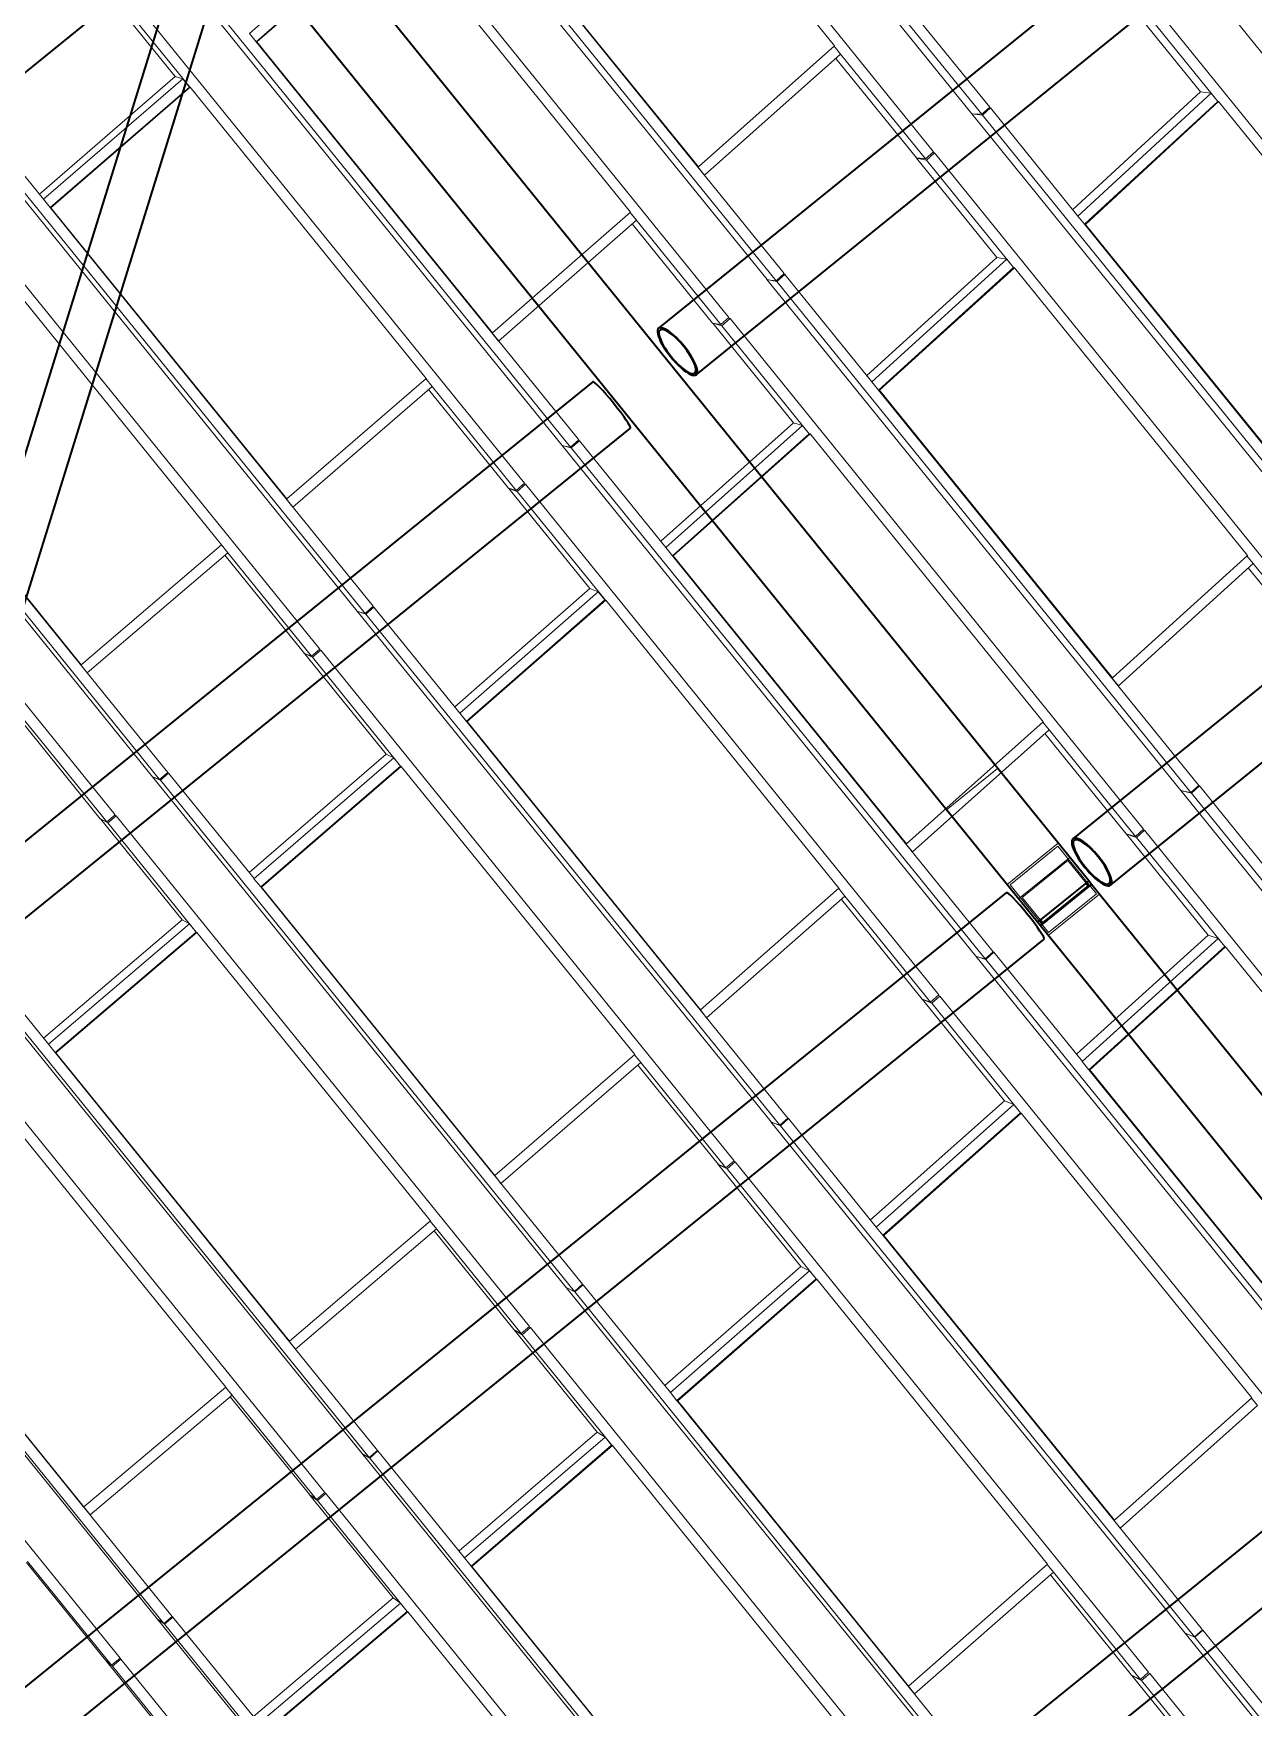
# Model space of a CAD drawing. Header units: millimetres. Extents: x 834681283 to 835686922, y 817551134 to 819407044.
# Drawn here: x 835587697 to 835593265, y 818151560 to 818159200 of the extents above; entities that cross this region are included whole.
import ezdxf

# ---------------------------------------------------------------- set-up
doc = ezdxf.new("R2010")
doc.units = ezdxf.units.MM
doc.header["$LTSCALE"] = 1200
doc.header["$MEASUREMENT"] = 0
for name, pattern in [('P01-MAGP-P-RF$0$P01_MS_01_N1-FloorPlan-PART2OFUPPERROOFSETTINGOUT$0$BH DASHED2', [3, 2, -1]), ('P01-MAGP-P-RF$0$P01_MS_01_N1-FloorPlan-PART2OFUPPERROOFSETTINGOUT$0$BH DASHED3', [2, 1, -1]), ('P01-MAGP-P-RF$0$PHANTOM', [2.5, 1.25, -0.25, 0.25, -0.25, 0.25, -0.25])]:
    doc.linetypes.add(name, pattern=pattern)
for name, color, linetype, lineweight in [('P01-MAGP-P-RF$0$MMH053__', 253, 'P01-MAGP-P-RF$0$PHANTOM', 40), ('P01-MAGP-P-RF$0$P01_MS_01_N1-FloorPlan-PART2OFUPPERROOFSETTINGOUT$0$S-BEAM', 253, 'Continuous', 35), ('P01-MAGP-P-RF$0$P01_MS_01_N1-FloorPlan-PART2OFUPPERROOFSETTINGOUT$0$S-BEAM-HIDN', 253, 'P01-MAGP-P-RF$0$P01_MS_01_N1-FloorPlan-PART2OFUPPERROOFSETTINGOUT$0$BH DASHED2', 18), ('P01-MAGP-P-RF$0$P01_MS_01_N1-FloorPlan-PART2OFUPPERROOFSETTINGOUT$0$S-COLS-HIDN', 253, 'P01-MAGP-P-RF$0$P01_MS_01_N1-FloorPlan-PART2OFUPPERROOFSETTINGOUT$0$BH DASHED3', 18), ('P01-MAGP-P-RF$0$ROOF MESH HALF TONE$0$A-GLAZ', 253, 'Continuous', 9), ('P01-MAGP-P-RF$0$ROOF MESH HALF TONE$0$A-MASS', 253, 'Continuous', 9)]:
    doc.layers.add(name, color=color, linetype=linetype, lineweight=lineweight)

# ---------------------------------------------------------------- blocks, each defined once
blk = doc.blocks.new('P01-MAGP-P-RF$0$P01_MS_01_N1-FloorPlan-PART2OFUPPERROOFSETTINGOUT$0$Circular Hollow Sections - CHS273x10_PSB97-8450963-PART 2 OF  UPPER ROOF SETTING OUT')
at = {"layer": 'P01-MAGP-P-RF$0$P01_MS_01_N1-FloorPlan-PART2OFUPPERROOFSETTINGOUT$0$S-BEAM'}
for p, q in [((60273.3, 41848.2), (53190.5, 36888.8)), ((53347.1, 36665.1), (60429.9, 41624.6))]:
    blk.add_line(p, q, dxfattribs=at)
for centre, major_axis, start_param, end_param in [((60351.6, 41736.4), (-78.3, 111.8), 3.141593, 6.283185), ((53268.8, 36777), (-78.3, 111.8), 0, 3.141593), ((53268.8, 36777), (-78.3, 111.8), 3.141593, 6.283185), ((53268.8, 36777), (-72.6, 103.6), 0, 3.141593), ((53268.8, 36777), (-72.6, 103.6), 3.141593, 6.283185)]:
    blk.add_ellipse(centre, major_axis=major_axis, ratio=0.086343, start_param=start_param, end_param=end_param, dxfattribs=at)
blk = doc.blocks.new('P01-MAGP-P-RF$0$P01_MS_01_N1-FloorPlan-PART2OFUPPERROOFSETTINGOUT$0$Circular Hollow Sections - CHS273x10_PSB97-8451121-PART 2 OF  UPPER ROOF SETTING OUT')
at = {"layer": 'P01-MAGP-P-RF$0$P01_MS_01_N1-FloorPlan-PART2OFUPPERROOFSETTINGOUT$0$S-BEAM'}
for p, q in [((63714, 36932.8), (56632.7, 31974.4)), ((56789.3, 31750.8), (63870.6, 36709.1))]:
    blk.add_line(p, q, dxfattribs=at)
for centre, major_axis, start_param, end_param in [((63792.3, 36821), (-78.3, 111.8), 3.141593, 6.283185), ((56711, 31862.6), (-78.3, 111.8), 0, 0.856798), ((56711, 31862.6), (-78.3, 111.8), 3.141593, 6.283185), ((56711, 31862.6), (-72.6, 103.6), 0, 3.141593), ((56711, 31862.6), (-72.6, 103.6), 3.141593, 6.283185), ((56711, 31862.6), (-78.3, 111.8), 0.862541, 3.141593)]:
    blk.add_ellipse(centre, major_axis=major_axis, ratio=0.095122, start_param=start_param, end_param=end_param, dxfattribs=at)
blk = doc.blocks.new('P01-MAGP-P-RF$0$P01_MS_01_N1-FloorPlan-PART2OFUPPERROOFSETTINGOUT$0$Circular Hollow Sections - CHS273x10_PSB97-8450861-PART 2 OF  UPPER ROOF SETTING OUT')
at = {"layer": 'P01-MAGP-P-RF$0$P01_MS_01_N1-FloorPlan-PART2OFUPPERROOFSETTINGOUT$0$S-BEAM'}
for p, q in [((58307.1, 44133.8), (51728.5, 39527.4)), ((51636, 39129.3), (58463.7, 43910.1))]:
    blk.add_line(p, q, dxfattribs=at)
for centre, major_axis, start_param, end_param in [((58385.4, 44022), (-78.3, 111.8), 3.141593, 6.283185), ((51557.7, 39241.1), (-78.3, 111.8), 1.404634, 3.141593), ((51557.7, 39241.1), (-72.6, 103.6), 1.401048, 3.141593), ((51557.7, 39241.1), (-78.3, 111.8), 3.141593, 4.86906), ((51557.7, 39241.1), (-72.6, 103.6), 3.141593, 4.748458)]:
    blk.add_ellipse(centre, major_axis=major_axis, ratio=0.083045, start_param=start_param, end_param=end_param, dxfattribs=at)
at = {"layer": 'P01-MAGP-P-RF$0$P01_MS_01_N1-FloorPlan-PART2OFUPPERROOFSETTINGOUT$0$S-BEAM-HIDN'}
blk.add_line((51728.5, 39527.4), (51479.4, 39353), dxfattribs=at)
for major_axis, start_param, end_param in [((-78.3, 111.8), 0, 1.404269), ((-78.3, 111.8), 4.869424, 6.283185), ((-72.6, 103.6), 4.748852, 6.283185), ((-72.6, 103.6), 0, 1.400654)]:
    blk.add_ellipse((51557.7, 39241.1), major_axis=major_axis, ratio=0.083045, start_param=start_param, end_param=end_param, dxfattribs=at)
blk = doc.blocks.new('P01-MAGP-P-RF$0$P01_MS_01_N1-FloorPlan-PART2OFUPPERROOFSETTINGOUT$0$Circular Hollow Sections - CHS273x10_PSB97-8451020-PART 2 OF  UPPER ROOF SETTING OUT')
at = {"layer": 'P01-MAGP-P-RF$0$P01_MS_01_N1-FloorPlan-PART2OFUPPERROOFSETTINGOUT$0$S-BEAM'}
for p, q in [((61993.9, 39390.6), (55089.7, 34556.3)), ((55081.1, 34217), (62150.4, 39167))]:
    blk.add_line(p, q, dxfattribs=at)
for centre, major_axis, start_param, end_param in [((62072.2, 39278.8), (-78.3, 111.8), 3.141593, 6.283185), ((55002.8, 34328.8), (-78.3, 111.8), 3.141593, 5.198535), ((55002.8, 34328.8), (-78.3, 111.8), 1.322188, 3.141593), ((55002.8, 34328.8), (-72.6, 103.6), 1.314046, 3.141593), ((55002.8, 34328.8), (-72.6, 103.6), 3.141593, 5.046169)]:
    blk.add_ellipse(centre, major_axis=major_axis, ratio=0.089638, start_param=start_param, end_param=end_param, dxfattribs=at)
at = {"layer": 'P01-MAGP-P-RF$0$P01_MS_01_N1-FloorPlan-PART2OFUPPERROOFSETTINGOUT$0$S-BEAM-HIDN'}
blk.add_line((55089.7, 34556.3), (54924.5, 34440.6), dxfattribs=at)
for major_axis, start_param, end_param in [((-78.3, 111.8), 0, 1.321823), ((-78.3, 111.8), 5.1989, 6.283185), ((-72.6, 103.6), 0, 1.313652), ((-72.6, 103.6), 5.046563, 6.283185)]:
    blk.add_ellipse((55002.8, 34328.8), major_axis=major_axis, ratio=0.089638, start_param=start_param, end_param=end_param, dxfattribs=at)
blk = doc.blocks.new('P01-MAGP-P-RF$0$P01_MS_01_N1-FloorPlan-PART2OFUPPERROOFSETTINGOUT$0$Circular Hollow Sections - CHS273x16_PSB98-8452077-PART 2 OF  UPPER ROOF SETTING OUT')
at = {"layer": 'P01-MAGP-P-RF$0$P01_MS_01_N1-FloorPlan-PART2OFUPPERROOFSETTINGOUT$0$S-BEAM'}
for p, q in [((69121.9, 44381.7), (62313.9, 39614.7)), ((62470.5, 39391.1), (69477.7, 44297.6))]:
    blk.add_line(p, q, dxfattribs=at)
for centre, major_axis, start_param, end_param in [((69399.4, 44409.4), (-78.3, 111.8), 3.141593, 5.233822), ((62392.2, 39502.9), (-78.3, 111.8), 0, 3.141593), ((62392.2, 39502.9), (-72.6, 103.6), 0, 3.141593), ((62392.2, 39502.9), (-78.3, 111.8), 3.141593, 6.283185), ((62392.2, 39502.9), (-72.6, 103.6), 3.141593, 6.283185)]:
    blk.add_ellipse(centre, major_axis=major_axis, ratio=0.29513, start_param=start_param, end_param=end_param, dxfattribs=at)
at = {"layer": 'P01-MAGP-P-RF$0$P01_MS_01_N1-FloorPlan-PART2OFUPPERROOFSETTINGOUT$0$S-BEAM-HIDN'}
blk.add_line((69321.1, 44521.2), (69121.9, 44381.8), dxfattribs=at)
blk.add_ellipse((69399.4, 44409.4), major_axis=(-78.3, 111.8), ratio=0.29513, start_param=5.234186, end_param=6.283185, dxfattribs=at)
blk = doc.blocks.new('P01-MAGP-P-RF$0$P01_MS_01_N1-FloorPlan-PART2OFUPPERROOFSETTINGOUT$0$Circular Hollow Sections - CHS273x10_PSB97-8469093-PART 2 OF  UPPER ROOF SETTING OUT')
at = {"layer": 'P01-MAGP-P-RF$0$P01_MS_01_N1-FloorPlan-PART2OFUPPERROOFSETTINGOUT$0$S-BEAM'}
for p, q in [((67666.4, 47024.9), (60590.3, 42070.2)), ((60746.9, 41846.6), (67823, 46801.3))]:
    blk.add_line(p, q, dxfattribs=at)
for major_axis, start_param, end_param in [((-78.3, 111.8), 0, 3.141593), ((-72.6, 103.6), 0, 3.141593), ((-78.3, 111.8), 3.141593, 6.283185), ((-72.6, 103.6), 3.141593, 6.283185)]:
    blk.add_ellipse((60668.6, 41958.4), major_axis=major_axis, ratio=0.289786, start_param=start_param, end_param=end_param, dxfattribs=at)
at = {"layer": 'P01-MAGP-P-RF$0$P01_MS_01_N1-FloorPlan-PART2OFUPPERROOFSETTINGOUT$0$S-BEAM-HIDN'}
for p, q in [((67789.1, 47110.8), (67666.4, 47024.9)), ((67823, 46801.3), (67945.6, 46887.2))]:
    blk.add_line(p, q, dxfattribs=at)
blk.add_ellipse((67867.3, 46999), major_axis=(-78.3, 111.8), ratio=0.289786, start_param=3.141593, end_param=6.283185, dxfattribs=at)
blk = doc.blocks.new('P01-MAGP-P-RF$0$P01_MS_01_N1-FloorPlan-PART2OFUPPERROOFSETTINGOUT$0$_Square Hollow Sections - SHS200x200x10_PSB84-8476246-PART 2 OF  UPPER ROOF SETTING OUT')
at = {"layer": 'P01-MAGP-P-RF$0$P01_MS_01_N1-FloorPlan-PART2OFUPPERROOFSETTINGOUT$0$S-BEAM'}
for p, q in [((58618, 44150.7), (56881.4, 39682.7)), ((58622, 44161), (58618, 44150.7)), ((58618, 44150.7), (58719.6, 44111.2)), ((58708.2, 44127.5), (58622, 44161)), ((58627.5, 44147.6), (58631.1, 44156.9)), ((58719, 44112), (58627.5, 44147.6)), ((58631.1, 44156.9), (58708.7, 44126.7)), ((57067.8, 39610.2), (58782.4, 44021.6)), ((57067.8, 39610.2), (56881.4, 39682.7))]:
    blk.add_line(p, q, dxfattribs=at)
at = {"layer": 'P01-MAGP-P-RF$0$P01_MS_01_N1-FloorPlan-PART2OFUPPERROOFSETTINGOUT$0$S-BEAM-HIDN'}
for p, q in [((58808.4, 44088.6), (58708.2, 44127.5)), ((58708.8, 44126.7), (58798.9, 44091.7)), ((58795.3, 44082.4), (58719.1, 44112)), ((58719.6, 44111.2), (58804.4, 44078.3)), ((58798.9, 44091.7), (58795.3, 44082.4)), ((58804.4, 44078.3), (58808.4, 44088.6)), ((58782.4, 44021.6), (58804.4, 44078.3))]:
    blk.add_line(p, q, dxfattribs=at)
blk = doc.blocks.new('P01-MAGP-P-RF$0$ROOF MESH HALF TONE')
at = {"layer": 'P01-MAGP-P-RF$0$ROOF MESH HALF TONE$0$A-GLAZ', "lineweight": 5}
for p, q in [((60363.7, 45404.5), (62085, 42946.9)), ((62129.6, 42941.6), (60408.1, 45399.6)), ((61898, 42786.3), (60178, 45243.2)), ((62167.8, 42971.6), (60829.9, 44881.9)), ((59378, 44714.7), (61099.2, 42257.2)), ((61140.5, 42249.5), (59419, 44707.5)), ((60501.8, 44700), (61481.6, 43300.3)), ((60914, 42097), (59194.1, 44553.9)), ((61179.3, 42279.4), (59839.5, 44192.3)), ((59839.5, 44192.3), (60819.8, 42792.6)), ((60823.3, 42792), (59843, 44191.7)), ((58392.4, 44025.1), (60113.6, 41567.6)), ((60151.5, 41557.4), (58430, 44015.4)), ((58820.9, 43542.7), (59487.2, 44049.1)), ((58848.9, 43502.7), (59515.2, 44009.1)), ((59515.4, 44009.2), (58849, 43502.8)), ((58852.2, 43502), (59518.6, 44008.4)), ((59518.6, 44008.4), (60498.7, 42608.3)), ((59929.7, 41407.5), (58209.8, 43864.3)), ((58470, 43369.8), (58136, 43846.8)), ((58533.6, 43315.6), (58170.2, 43834.6)), ((63070.5, 43636.8), (64792.1, 41179.2)), ((58820.9, 43542.7), (58848.9, 43502.7)), ((58852.2, 43502), (58849, 43502.8)), ((58849, 43502.8), (59829.7, 42102.6)), ((60190.7, 41587.2), (58849.1, 43502.7)), ((59832.9, 42101.7), (58852.2, 43502)), ((63132.2, 42974.6), (62799.7, 43449.6)), ((63207.9, 42925.3), (62847.7, 43439.8)), ((64605.1, 41013.6), (62885.7, 43470.2)), ((57407.3, 43335.7), (59128.4, 40878.3)), ((59162.9, 40865.6), (57441.3, 43323.8)), ((57831, 42853.6), (57480.9, 43353.4)), ((58469.9, 43369.8), (57813.7, 42878.3)), ((57830.8, 42853.5), (58503.9, 43357.6)), ((58503.9, 43357.6), (58469.9, 43369.8)), ((58531.9, 43317.6), (58503.9, 43357.6)), ((57858.9, 42813.5), (58531.9, 43317.6)), ((58532.1, 43317.7), (57859, 42813.6)), ((57861.9, 42812.5), (58535, 43316.7)), ((58532.1, 43317.7), (58535, 43316.7)), ((58535, 43316.7), (59515.5, 41916.1)), ((61481.6, 43300.3), (60823.3, 42792)), ((60847.9, 42752.7), (61506.2, 43261.1)), ((61506.2, 43261.1), (61479.7, 43298.9)), ((61859.2, 42756.4), (61506, 43261)), ((58945.2, 40717.9), (57225.2, 43174.7)), ((61818.1, 42763.8), (61482.7, 43242.9)), ((62084.7, 42947), (63806.1, 40489.4)), ((62132.6, 42937.3), (62084.7, 42947)), ((62087.9, 42946.3), (62129.6, 42941.6)), ((62129.6, 42941.6), (62167.8, 42971.6)), ((62170.6, 42967.7), (62132.6, 42937.3)), ((62164.4, 42968.9), (62170.6, 42967.7)), ((62534.7, 42447.8), (62170.6, 42967.7)), ((63132.2, 42974.6), (62513.1, 42478.7)), ((62534.6, 42447.7), (63180, 42964.7)), ((63180, 42964.7), (63132.2, 42974.6)), ((63207.7, 42925.2), (63180, 42964.7)), ((63854.7, 40478.9), (62132.6, 42937.3)), ((62562.3, 42408.2), (63207.7, 42925.2)), ((63207.9, 42925.3), (62562.4, 42408.3)), ((62566.6, 42407.4), (63212, 42924.4)), ((63207.9, 42925.3), (63212, 42924.4)), ((63212, 42924.4), (64180.3, 41541)), ((57830.8, 42853.5), (57858.9, 42813.5)), ((59202.4, 40895.3), (57859, 42813.6)), ((57861.9, 42812.5), (57859, 42813.6)), ((57859, 42813.6), (58840, 41412.8)), ((58843, 41411.7), (57861.9, 42812.5)), ((60823.3, 42792), (60819.8, 42792.6)), ((60820, 42792.6), (60847.9, 42752.7)), ((61859.2, 42756.4), (61898, 42786.3)), ((61818.1, 42763.8), (61859.2, 42756.4)), ((62153.1, 42285.6), (61818.9, 42762.9)), ((61863.8, 42750.9), (61818.9, 42762.9)), ((61902.2, 42781.1), (61863.8, 42750.9)), ((62225.5, 42234.1), (61863.8, 42750.9)), ((61894.1, 42783.3), (61902.2, 42781.1)), ((63621.7, 40324.6), (61902.2, 42781.1)), ((56422.7, 42646.7), (58143.6, 40189.3)), ((58175, 40174.5), (56453.5, 42632.6)), ((57551.1, 42625.2), (58532, 41224)), ((60498.7, 42608.3), (59832.9, 42101.7)), ((59857.8, 42062.7), (60523.6, 42569.2)), ((60874.8, 42067.2), (60497, 42607)), ((60523.6, 42569.2), (60497.1, 42607.1)), ((57960.5, 40028.2), (56240.4, 42485)), ((60837.2, 42077), (60503.4, 42553.8)), ((62534.6, 42447.7), (62562.3, 42408.2)), ((62566.6, 42407.4), (62562.4, 42408.3)), ((62562.4, 42408.3), (63531.7, 41024.6)), ((63892.6, 40509.3), (62562.5, 42408.2)), ((63535.8, 41023.8), (62566.6, 42407.4)), ((61098.9, 42257.2), (62820.3, 39799.7)), ((61143.6, 42245.3), (61098.9, 42257.2)), ((61103.1, 42256.1), (61140.5, 42249.5)), ((61140.5, 42249.5), (61179.3, 42279.4)), ((61182.1, 42275.6), (61143.6, 42245.3)), ((61176.3, 42277.1), (61182.1, 42275.6)), ((61544, 41758.9), (61182.1, 42275.6)), ((62153, 42285.6), (61522.7, 41789.3)), ((61543.9, 41758.7), (62197.7, 42273.5)), ((62197.7, 42273.5), (62153, 42285.6)), ((62225.4, 42233.9), (62197.7, 42273.5)), ((62865.6, 39786.9), (61143.6, 42245.3)), ((61571.6, 41719.2), (62225.4, 42233.9)), ((62225.5, 42234.1), (61571.7, 41719.3)), ((61575.6, 41718.3), (62229.4, 42233)), ((62225.5, 42234.1), (62229.4, 42233)), ((62229.4, 42233), (63198.3, 40848.8)), ((56869.8, 42124.6), (57851.2, 40723.3)), ((58214.9, 40204), (56869.9, 42124.5)), ((57853.8, 40722.1), (56872.4, 42123.4)), ((59832.9, 42101.7), (59829.7, 42102.6)), ((59830, 42102.5), (59857.8, 42062.7)), ((60837.2, 42077), (60874.8, 42067.2)), ((61173.8, 41596.4), (60838.1, 42076.1)), ((60879.4, 42061.7), (60838.1, 42076.1)), ((60874.8, 42067.2), (60914, 42097)), ((60918.4, 42091.8), (60879.4, 42061.7)), ((61242.8, 41542.5), (60879.4, 42061.7)), ((60910.7, 42094.5), (60918.4, 42091.8)), ((62637.8, 39635.4), (60918.4, 42091.8)), ((59515.5, 41916.1), (58843, 41411.7)), ((58868.2, 41372.9), (59540.8, 41877.2)), ((59540.8, 41877.2), (59514.2, 41915.1)), ((59890.1, 41377.8), (59540.6, 41877.1)), ((59856, 41390), (59523.8, 41864.5)), ((61543.9, 41758.7), (61571.6, 41719.2)), ((61575.6, 41718.3), (61571.7, 41719.3)), ((61571.7, 41719.3), (62541.5, 40334.8)), ((62904.1, 39817.2), (61571.8, 41719.2)), ((62545.3, 40333.8), (61575.6, 41718.3)), ((60113.4, 41567.7), (61834.6, 39110.2)), ((60154.6, 41553.5), (60113.4, 41567.7)), ((60118.7, 41565.8), (60151.5, 41557.4)), ((60151.5, 41557.4), (60190.7, 41587.2)), ((60193.5, 41583.6), (60154.6, 41553.5)), ((60188.3, 41585.4), (60193.5, 41583.6)), ((60553.2, 41070.1), (60193.5, 41583.6)), ((61173.8, 41596.4), (60532.2, 41100.1)), ((60553, 41070), (61215, 41581.9)), ((61215, 41581.9), (61173.8, 41596.4)), ((61242.7, 41542.4), (61215, 41581.9)), ((61876.6, 39095), (60154.6, 41553.5)), ((60580.7, 41030.4), (61242.7, 41542.4)), ((61242.8, 41542.5), (60580.9, 41030.5)), ((60584.5, 41029.3), (61246.4, 41541.3)), ((61242.8, 41542.5), (61246.4, 41541.3)), ((61246.4, 41541.3), (62215.9, 40156.2)), ((58843, 41411.7), (58840, 41412.8)), ((58840.3, 41412.7), (58868.2, 41372.9)), ((59856, 41390), (59890.1, 41377.8)), ((60194.2, 40907), (59856.8, 41389)), ((59894.7, 41372.3), (59856.8, 41389)), ((59890.1, 41377.8), (59929.7, 41407.5)), ((59934.1, 41402.3), (59894.7, 41372.3)), ((60259.8, 40850.8), (59894.7, 41372.3)), ((59926.9, 41405.4), (59934.1, 41402.3)), ((61653.6, 38945.9), (59934.1, 41402.3)), ((58532, 41224), (57853.8, 40722.1)), ((57879.4, 40683.4), (58557.6, 41185.3)), ((58557.6, 41185.3), (58531, 41223.3)), ((58905.3, 40688.4), (58557.4, 41185.2)), ((58874.4, 40702.6), (58543.6, 41175)), ((60553, 41070), (60580.7, 41030.4)), ((60584.5, 41029.3), (60580.9, 41030.5)), ((60580.9, 41030.5), (61551.3, 39645.1)), ((61915.5, 39125.1), (60581, 41030.4)), ((61554.8, 39643.9), (60584.5, 41029.3)), ((59128.2, 40878.4), (60849.4, 38421)), ((59166, 40861.9), (59128.2, 40878.4)), ((59162.9, 40865.6), (59202.4, 40895.3)), ((59205.4, 40891.8), (59166, 40861.9)), ((59200.6, 40893.9), (59205.4, 40891.8)), ((59562.8, 40381.6), (59205.4, 40891.8)), ((60194.2, 40907), (59542.1, 40411.2)), ((59562.8, 40381.6), (60231.9, 40890.3)), ((60231.9, 40890.3), (60194.2, 40907)), ((60259.6, 40850.7), (60231.9, 40890.3)), ((59135.7, 40875.2), (59162.9, 40865.6)), ((60888, 38403.4), (59166, 40861.9)), ((59590.3, 40341.8), (60259.6, 40850.7)), ((60259.8, 40850.8), (59590.5, 40342)), ((59593.8, 40340.5), (60263, 40849.4)), ((60259.8, 40850.8), (60263, 40849.4)), ((60263, 40849.4), (61233.2, 39463.5)), ((63198.3, 40848.8), (62545.3, 40333.8)), ((62569.4, 40295.4), (63222.3, 40810.4)), ((63222.3, 40810.4), (63196.5, 40847.3)), ((63583.2, 40294.3), (63222.1, 40810.2)), ((57853.8, 40722.1), (57851.2, 40723.3)), ((57851.5, 40723.1), (57879.4, 40683.4)), ((63538.4, 40306.4), (63198.7, 40791.7)), ((58874.4, 40702.6), (58905.3, 40688.4)), ((59214, 40217.6), (58875.1, 40701.6)), ((58909.8, 40682.9), (58875.1, 40701.6)), ((58905.3, 40688.4), (58945.2, 40717.9)), ((58949.5, 40712.7), (58909.8, 40682.9)), ((59276.4, 40159.3), (58909.8, 40682.9)), ((58942.9, 40716.2), (58949.5, 40712.7)), ((60669.1, 38256.3), (58949.5, 40712.7)), ((57892.4, 40015), (57563, 40485.5)), ((57920.3, 39998.8), (57574, 40493.5)), ((59562.6, 40381.4), (59590.3, 40341.8)), ((60927.3, 38433.3), (59562.8, 40381.5)), ((59593.8, 40340.5), (59590.5, 40342)), ((60564.7, 38954.3), (59593.8, 40340.5)), ((62545.3, 40333.8), (62541.5, 40334.8)), ((62541.8, 40334.7), (62569.4, 40295.4)), ((58143.6, 40189.3), (59864.6, 37732)), ((58148, 40186.9), (58143.6, 40189.3)), ((58175, 40174.5), (58214.9, 40204)), ((58217.9, 40200.5), (58178.1, 40170.8)), ((58213.4, 40202.9), (58217.9, 40200.5)), ((58573.1, 39693.3), (58217.9, 40200.5)), ((59214, 40217.6), (58552.7, 39722.5)), ((58572.9, 39693.1), (59248.4, 40198.8)), ((59248.4, 40198.8), (59214, 40217.6)), ((59276.2, 40159.2), (59248.4, 40198.8)), ((58148.1, 40186.8), (58175, 40174.5)), ((58178.1, 40170.8), (58149.6, 40186.1)), ((59900, 37712.3), (58178.1, 40170.8)), ((58600.7, 39653.5), (59276.2, 40159.2)), ((59276.4, 40159.3), (58600.9, 39653.6)), ((58603.8, 39652), (59279.3, 40157.7)), ((59276.4, 40159.3), (59279.3, 40157.7)), ((59279.3, 40157.7), (60250.1, 38770.9)), ((62215.9, 40156.2), (61554.8, 39643.9)), ((61579.2, 39605.7), (62240.3, 40118)), ((62240.3, 40118), (62214.4, 40155)), ((62598.9, 39605.2), (62240.1, 40117.8)), ((62557.5, 39619.6), (62219.8, 40102.1)), ((57892.4, 40015), (57920.3, 39998.8)), ((58233.3, 39528.1), (57893.1, 40014.1)), ((57924.7, 39993.5), (57893.1, 40014.1)), ((57920.3, 39998.8), (57960.5, 40028.2)), ((57964.7, 40023.1), (57924.7, 39993.5)), ((58292.7, 39467.9), (57924.7, 39993.5)), ((57958.8, 40026.9), (57964.7, 40023.1)), ((59684.5, 37566.6), (57964.7, 40023.1)), ((62865.6, 39786.9), (62904.1, 39817.2)), ((62906.4, 39814.4), (62868.3, 39783.7)), ((62902.3, 39815.8), (62906.4, 39814.4)), ((63277.2, 39285.1), (62906.4, 39814.4)), ((62820, 39799.8), (64541.5, 37342.4)), ((62868.3, 39783.7), (62820, 39799.8)), ((62831.3, 39796.1), (62865.6, 39786.9)), ((64590.8, 37324.8), (62868.3, 39783.7)), ((58572.9, 39693.1), (58600.7, 39653.5)), ((58603.8, 39652), (58600.9, 39653.6)), ((58600.9, 39653.6), (59572.4, 38266.5)), ((59939.7, 37742), (58601, 39653.5)), ((59575.3, 38264.9), (58603.8, 39652)), ((61554.8, 39643.9), (61551.3, 39645.1)), ((61551.7, 39645), (61579.2, 39605.7)), ((62557.5, 39619.6), (62598.9, 39605.2)), ((62898.4, 39132.9), (62558.8, 39618.1)), ((62603.8, 39599.6), (62558.8, 39618.1)), ((62598.9, 39605.2), (62637.8, 39635.4)), ((62642.4, 39630.1), (62603.8, 39599.6)), ((62970.7, 39075.4), (62603.8, 39599.6)), ((62634.9, 39633.1), (62642.4, 39630.1)), ((64361.4, 37174.1), (62642.4, 39630.1)), ((57584.2, 39005.1), (57230.9, 39509.5)), ((58233.3, 39528.1), (57564, 39034)), ((57584, 39005), (58264.8, 39507.4)), ((58264.8, 39507.4), (58233.3, 39528.1)), ((58292.5, 39467.8), (58264.8, 39507.4)), ((57159.4, 39500.4), (58880.3, 37043.1)), ((58912.5, 37021.6), (57190.9, 39480)), ((57611.8, 38965.3), (58292.5, 39467.8)), ((58292.7, 39467.9), (57612, 38965.4)), ((57614.7, 38963.7), (58295.4, 39466.1)), ((58292.7, 39467.9), (58295.4, 39466.1)), ((58295.4, 39466.1), (59266.8, 38078.6)), ((61233.2, 39463.5), (60564.7, 38954.3)), ((60589.4, 38916.2), (61257.9, 39425.5)), ((61257.9, 39425.5), (61231.9, 39462.5)), ((61614.2, 38915.9), (61257.7, 39425.3)), ((61576.3, 38932.6), (61240.5, 39412.2)), ((58699.8, 36876.7), (56979.7, 39333.4)), ((61876.6, 39095), (61915.5, 39125.1)), ((61917.9, 39122.5), (61879.3, 39092)), ((61914.1, 39124), (61917.9, 39122.5)), ((62286, 38597), (61917.9, 39122.5)), ((62898.4, 39132.9), (62261.7, 38631.7)), ((62943.1, 39114.3), (62898.4, 39132.9)), ((61834.4, 39110.3), (63555.8, 36653)), ((61847.1, 39105.1), (61834.4, 39110.3)), ((61847.1, 39105.1), (61876.6, 39095)), ((61879.3, 39092), (61847.2, 39105.1)), ((63601.8, 36633), (61879.3, 39092)), ((62285.8, 38596.8), (62943.1, 39114.3)), ((62313.2, 38557.7), (62970.5, 39075.2)), ((62317.3, 38556.3), (62974.6, 39073.8)), ((62970.5, 39075.2), (62943.1, 39114.3)), ((62970.7, 39075.4), (62970.5, 39075.2)), ((62970.7, 39075.4), (62974.6, 39073.8)), ((62974.6, 39073.8), (63932.3, 37705.4)), ((57584, 39005), (57611.8, 38965.3)), ((57614.7, 38963.7), (57612, 38965.4)), ((57612, 38965.4), (58583.9, 37577.5)), ((58952.6, 37051.1), (57612.1, 38965.3)), ((58586.6, 37575.8), (57614.7, 38963.7)), ((60564.7, 38954.3), (60561.5, 38955.7)), ((60561.9, 38955.5), (60589.4, 38916.2)), ((61576.3, 38932.6), (61614.2, 38915.9)), ((61918.9, 38443.4), (61577.5, 38931.1)), ((61619.1, 38910.4), (61577.5, 38931.1)), ((61614.2, 38915.9), (61653.6, 38945.9)), ((61658.2, 38940.6), (61619.1, 38910.4)), ((61987.8, 38383.6), (61619.1, 38910.4)), ((61651.2, 38944.1), (61658.2, 38940.6)), ((63377.2, 36484.7), (61658.2, 38940.6)), ((56175.5, 38811.7), (57896.3, 36354.3)), ((57925.6, 36331.2), (56204.2, 38789.4)), ((57311.3, 38774.6), (58283.2, 37386.4)), ((60250.1, 38770.9), (59575.3, 38264.9)), ((60275.1, 38733.1), (60249.1, 38770.2)), ((59600.3, 38227), (60275.1, 38733.1)), ((60594.7, 38245.2), (60260.8, 38722.3)), ((60629.4, 38226.5), (60274.9, 38732.9)), ((57714.9, 36186.7), (55994.6, 38643.6)), ((62285.8, 38596.8), (62313.2, 38557.7)), ((62317.3, 38556.3), (62313.4, 38557.9)), ((62313.4, 38557.9), (63272.3, 37189)), ((63276.2, 37187.4), (62317.3, 38556.3)), ((60888, 38403.4), (60927.3, 38433.3)), ((60926.3, 38432.5), (60929.8, 38430.8)), ((61918.9, 38443.4), (61271.3, 37943.3)), ((61960.2, 38422.6), (61918.9, 38443.4)), ((60849.2, 38421.1), (62570.5, 35963.7)), ((60856.7, 38417.4), (60849.2, 38421.1)), ((60856.8, 38416.9), (60888, 38403.4)), ((60890.7, 38400.6), (60863.3, 38414.1)), ((60929.8, 38430.8), (60890.7, 38400.6)), ((62613.1, 35941.5), (60890.7, 38400.6)), ((61295.2, 37909.1), (60929.8, 38430.8)), ((61295, 37908.9), (61960.2, 38422.6)), ((61322.4, 37869.8), (61987.6, 38383.4)), ((61987.8, 38383.6), (61322.6, 37870)), ((61326.2, 37868.2), (61991.4, 38381.8)), ((61987.6, 38383.4), (61960.2, 38422.6)), ((61987.8, 38383.6), (61991.4, 38381.8)), ((61991.4, 38381.8), (62950.1, 37012.2)), ((56623.7, 38277.3), (57596, 36888.8)), ((57965.9, 36360.6), (56623.8, 38277.2)), ((57598.5, 36886.8), (56626.2, 38275.3)), ((59575.3, 38264.9), (59572.4, 38266.5)), ((59572.8, 38266.3), (59600.3, 38227)), ((60594.7, 38245.2), (60629.4, 38226.5)), ((60938.9, 37753.7), (60595.8, 38243.8)), ((60634.2, 38221), (60595.8, 38243.8)), ((60629.4, 38226.5), (60669.1, 38256.3)), ((60673.7, 38251), (60634.2, 38221)), ((61004.6, 37691.9), (60634.2, 38221)), ((60667.2, 38254.9), (60673.7, 38251)), ((62392.9, 35795.1), (60673.7, 38251)), ((59266.8, 38078.6), (58586.6, 37575.8)), ((59292, 38040.8), (59266, 38078)), ((58611.8, 37538), (59292, 38040.8)), ((59612.9, 37557.6), (59280.5, 38032.3)), ((59644.5, 37537), (59291.8, 38040.7)), ((61295, 37908.9), (61322.4, 37869.8)), ((61326.2, 37868.2), (61322.6, 37870)), ((61322.6, 37870), (62282.4, 36499.8)), ((62285.9, 36498), (61326.2, 37868.2)), ((60938.9, 37753.7), (60281.5, 37255.1)), ((60976.9, 37730.9), (60938.9, 37753.7)), ((59864.5, 37732), (61585.7, 35274.6)), ((59869.2, 37729.2), (59864.5, 37732)), ((59869.4, 37728.6), (59900, 37712.3)), ((59902.7, 37709.4), (59878, 37724)), ((59900, 37712.3), (59939.7, 37742)), ((59942.2, 37739.4), (59902.7, 37709.4)), ((61625, 35250.5), (59902.7, 37709.4)), ((59938.9, 37741.4), (59942.2, 37739.4)), ((60305.1, 37221.4), (59942.2, 37739.4)), ((60304.9, 37221.2), (60976.9, 37730.9)), ((60332.3, 37182), (61004.4, 37691.8)), ((61004.6, 37691.9), (60332.5, 37182.2)), ((60335.8, 37180.3), (61007.9, 37690)), ((61004.4, 37691.8), (60976.9, 37730.9)), ((61004.6, 37691.9), (61007.9, 37690)), ((61007.9, 37690), (61967.5, 36319.1)), ((58586.6, 37575.8), (58583.9, 37577.5)), ((58584.4, 37577.2), (58611.8, 37538)), ((59612.9, 37557.6), (59644.5, 37537)), ((59958.5, 37064), (59613.8, 37556.4)), ((59649, 37531.7), (59613.8, 37556.4)), ((59644.5, 37537), (59684.5, 37566.6)), ((59688.9, 37561.5), (59649, 37531.7)), ((60021.1, 37000.2), (59649, 37531.7)), ((59683.1, 37565.5), (59688.9, 37561.5)), ((61408.3, 35105.3), (59688.9, 37561.5)), ((58283.2, 37386.4), (57598.5, 36886.8)), ((58659.5, 36847.3), (58282.5, 37385.8)), ((58308.7, 37348.7), (58282.6, 37385.9)), ((57623.9, 36849.2), (58308.7, 37348.7)), ((58630.7, 36869.7), (58299.9, 37342.3)), ((60304.9, 37221.2), (60332.3, 37182)), ((60335.8, 37180.3), (60332.5, 37182.2)), ((60332.5, 37182.2), (61293, 35810.8)), ((61296.3, 35808.9), (60335.8, 37180.3)), ((59958.5, 37064), (59292.3, 36567.1)), ((59993.4, 37039.3), (59958.5, 37064)), ((58880.3, 37043.1), (60601.2, 34585.7)), ((58883.3, 37041), (58880.3, 37043.1)), ((58883.6, 37040.4), (58912.5, 37021.6)), ((58915.3, 37018.6), (58891.7, 37035.1)), ((58912.5, 37021.6), (58952.6, 37051.1)), ((58955.2, 37048.3), (58915.3, 37018.6)), ((60637.3, 34559.8), (58915.3, 37018.6)), ((58951.9, 37050.7), (58955.2, 37048.3)), ((59315.6, 36533.7), (58955.2, 37048.3)), ((59315.5, 36533.6), (59993.4, 37039.3)), ((59342.9, 36494.3), (60020.9, 37000.1)), ((60021.1, 37000.2), (59343.1, 36494.5)), ((59346.1, 36492.4), (60024.1, 36998.1)), ((60020.9, 37000.1), (59993.4, 37039.3)), ((60021.1, 37000.2), (60024.1, 36998.1)), ((60024.1, 36998.1), (60984.5, 35626.2)), ((62950.1, 37012.2), (62285.9, 36498)), ((62974.2, 36975), (62948.8, 37011.2)), ((62310, 36460.8), (62974.2, 36975)), ((57598.5, 36886.8), (57596, 36888.8)), ((57596.4, 36888.4), (57623.9, 36849.2)), ((58630.7, 36869.7), (58659.5, 36847.3)), ((58977.7, 36374.2), (58631.4, 36868.8)), ((58663.7, 36842.3), (58631.4, 36868.8)), ((58659.5, 36847.3), (58699.8, 36876.7)), ((58703.8, 36871.8), (58663.7, 36842.3)), ((59037.4, 36308.5), (58663.7, 36842.3)), ((58698.8, 36876), (58703.8, 36871.8)), ((60423.7, 34415.4), (58703.8, 36871.8)), ((57648.4, 36181.7), (57318.9, 36652.3)), ((57674.4, 36157.5), (57325, 36656.6)), ((59315.5, 36533.6), (59342.9, 36494.3)), ((59346.1, 36492.4), (59343.1, 36494.5)), ((59343.1, 36494.5), (60304.2, 35122.1)), ((60307.3, 35120), (59346.1, 36492.4)), ((62652.2, 35971.8), (62282.4, 36499.8)), ((62285.9, 36498), (62282.4, 36499.8)), ((62282.9, 36499.5), (62310, 36460.8)), ((58977.7, 36374.2), (58303.6, 35879)), ((59009.8, 36347.6), (58977.7, 36374.2)), ((57896.3, 36354.3), (59617.2, 33896.9)), ((57896.9, 36353.5), (57925.6, 36331.2)), ((57928.5, 36327.9), (57904.5, 36347.6)), ((57925.6, 36331.2), (57965.9, 36360.6)), ((57968.6, 36357.4), (57928.5, 36327.9)), ((59650.1, 33869.4), (57928.5, 36327.9)), ((57965.3, 36360.2), (57968.6, 36357.4)), ((58326.8, 35846), (57968.6, 36357.4)), ((58326.7, 35845.9), (59009.8, 36347.6)), ((58354.1, 35806.6), (59037.2, 36308.4)), ((59037.4, 36308.5), (58354.3, 35806.7)), ((58357, 35804.5), (59040.1, 36306.2)), ((59037.2, 36308.4), (59009.8, 36347.6)), ((59037.4, 36308.5), (59040.1, 36306.2)), ((59040.1, 36306.2), (60001.3, 34933.5)), ((61967.5, 36319.1), (61296.3, 35808.9)), ((61991.8, 36282.1), (61966.4, 36318.4)), ((61320.7, 35771.8), (61991.8, 36282.1)), ((62315, 35787.8), (61977, 36270.8)), ((62353.4, 35765.1), (61991.6, 36281.9)), ((57648.4, 36181.7), (57674.4, 36157.5)), ((57996.8, 35684.2), (57648.9, 36181.1)), ((57678.2, 36152.7), (57648.9, 36181.1)), ((57674.4, 36157.5), (57714.9, 36186.7)), ((57718.6, 36182), (57678.2, 36152.7)), ((58053.6, 35616.6), (57678.2, 36152.7)), ((57714.2, 36186.2), (57718.6, 36182)), ((59438.8, 33725.2), (57718.6, 36182)), ((62570.3, 35963.8), (64291.7, 33506.5)), ((62578.1, 35959.7), (62570.3, 35963.8)), ((62578.4, 35958.7), (62613.1, 35941.5)), ((62615.3, 35939.7), (62597.7, 35949.1)), ((62613.1, 35941.5), (62652.2, 35971.8)), ((62654.2, 35970.2), (62615.3, 35939.7)), ((64338.3, 33480.2), (62615.3, 35939.7)), ((63028.1, 35436.5), (62654.2, 35970.2)), ((61296.3, 35808.9), (61293, 35810.8)), ((61664.5, 35280.5), (61293.1, 35810.8)), ((61293.6, 35810.5), (61320.7, 35771.8)), ((62315, 35787.8), (62353.4, 35765.1)), ((62664, 35289.4), (62316.5, 35785.9)), ((62358.4, 35759.5), (62316.5, 35785.9)), ((62353.4, 35765.1), (62392.9, 35795.1)), ((62397.7, 35789.8), (62358.4, 35759.5)), ((62732.9, 35224.5), (62358.4, 35759.5)), ((62392.2, 35793.2), (62397.7, 35789.8)), ((64116.4, 33334.3), (62397.7, 35789.8))]:
    blk.add_line(p, q, dxfattribs=at)
at = {"layer": 'P01-MAGP-P-RF$0$ROOF MESH HALF TONE$0$A-MASS', "lineweight": 5}
for points, knots in [([(26562.4, 74606.9), (26761.6, 74322.5), (27146.8, 73772.4), (27692.3, 72993.3), (28212.8, 72249.9), (28631.9, 71651.3), (28962.1, 71179.8), (29208.1, 70828.5), (29453.3, 70478.3), (29657.8, 70186.2), (29821.5, 69952.4), (29985.3, 69718.5), (30190.2, 69425.9), (30436.3, 69074.4), (30682.7, 68722.5), (30929.4, 68370.1), (31135.3, 68076.1), (31300.2, 67840.6), (31423.9, 67663.9), (31547.8, 67487), (31671.8, 67310), (31795.8, 67132.8), (31961.4, 66896.4), (32251.5, 66482.1), (32583.9, 66007.3), (32917.4, 65531), (33168.1, 65173), (33419.4, 64814.1), (33671.2, 64454.5), (33923.7, 64093.9), (34261.1, 63612), (34684.6, 63007.2), (35195.7, 62277.2), (35709.9, 61542.9), (36227.4, 60803.8), (36922.1, 59811.8), (37624.1, 58809.1), (38334.4, 57794.7), (39050.5, 56772), (39956.9, 55477.6), (40879.8, 54159.6), (41628.8, 53089.9), (42196.1, 52279.7), (42769, 51461.4), (43346.6, 50636.6), (43927.9, 49806.4), (44511.9, 48972.4), (45097.7, 48135.7), (45684.5, 47297.8), (46271.1, 46459.9), (46856.8, 45623.5), (47441.5, 44788.5), (48219.3, 43677.6), (49188.3, 42293.7), (50151.9, 40917.6), (50919, 39822), (51683.6, 38730.1), (52634.7, 37371.8), (53768.6, 35752.4), (54707.5, 34411.5), (55455.1, 33343.8), (56014, 32545.6), (56571.2, 31749.9), (57126.6, 30956.6), (57680.4, 30165.8), (58140.4, 29508.9), (58507.6, 28984.5), (58736.7, 28657.3), (58919.8, 28395.8), (59057, 28199.8), (59194.1, 28004), (59331.1, 27808.3), (59468, 27612.8), (59650.5, 27352.3), (59878.2, 27027), (60151.1, 26637.3), (60514.4, 26118.4), (60967.6, 25471.3), (61509.7, 24697), (62050.3, 23925), (62589.3, 23155.2), (63126.7, 22387.7), (63662.6, 21622.4), (64196.9, 20859.3), (64729.7, 20098.3), (65261.1, 19339.5), (65702.6, 18708.9), (66055.1, 18205.5), (66319.1, 17828.4), (66582.8, 17451.9), (66846.1, 17075.9), (67109.2, 16700.1), (67459.9, 16199.2), (67898.8, 15572.4), (68427.7, 14817.1), (68960.2, 14056.5), (69498, 13288.5), (70223.9, 12251.9), (71151.7, 10926.9), (71923.6, 9824.4), (72319, 9259.7)], [0, 0, 0, 0, 0.011905, 0.02381, 0.035714, 0.047619, 0.053571, 0.059524, 0.065476, 0.071429, 0.074405, 0.077381, 0.083333, 0.089286, 0.095238, 0.10119, 0.107143, 0.110119, 0.113095, 0.116071, 0.119048, 0.122024, 0.125, 0.130952, 0.142857, 0.14881, 0.154762, 0.160714, 0.166667, 0.172619, 0.178571, 0.190476, 0.202381, 0.214286, 0.22619, 0.238095, 0.261905, 0.27381, 0.285714, 0.309524, 0.333333, 0.345238, 0.357143, 0.369048, 0.380952, 0.392857, 0.404762, 0.416667, 0.428571, 0.440476, 0.452381, 0.464286, 0.47619, 0.5, 0.52381, 0.535714, 0.547619, 0.571429, 0.595238, 0.619048, 0.630952, 0.642857, 0.654762, 0.666667, 0.678571, 0.690476, 0.696429, 0.702381, 0.705357, 0.708333, 0.71131, 0.714286, 0.717262, 0.720238, 0.72619, 0.732143, 0.738095, 0.75, 0.761905, 0.77381, 0.785714, 0.797619, 0.809524, 0.821429, 0.833333, 0.845238, 0.857143, 0.863095, 0.869048, 0.875, 0.880952, 0.886905, 0.892857, 0.904762, 0.916667, 0.928571, 0.940476, 0.952381, 0.97619, 1, 1, 1, 1]), ([(72319, 9259.7), (72269.6, 9330.3), (72171, 9471), (71975.1, 9750.9), (71635.1, 10236.5), (71157.2, 10918.9), (70595, 11721.9), (70042.4, 12511), (69498, 13288.5), (68960.2, 14056.5), (68427.7, 14817.1), (67898.8, 15572.4), (67459.9, 16199.2), (67109.2, 16700.1), (66846.1, 17075.9), (66582.8, 17451.9), (66319.1, 17828.4), (66055.1, 18205.5), (65790.7, 18583), (65526, 18961.1), (65172.5, 19465.9), (64818.3, 19971.8), (64463.3, 20478.8), (64196.7, 20859.5), (63929.7, 21240.8), (63662.4, 21622.7), (63394.6, 22005.1), (63171.2, 22324.2), (62992.2, 22579.7), (62857.9, 22771.5), (62723.5, 22963.5), (62589, 23155.6), (62454.4, 23347.8), (62274.8, 23604.3), (61960.2, 24053.6), (61329.5, 24954.3), (60424.6, 26246.7), (59332.2, 27806.7), (58416.4, 29114.7), (57772.4, 30034.5), (57403.5, 30561.2), (57126.4, 30957), (56848.9, 31353.3), (56571, 31750.2), (56292.6, 32147.8), (55920.9, 32678.7), (55268.8, 33609.9), (54332.9, 34946.6), (53391, 36291.7), (52633.8, 37373.1), (52064.1, 38186.7), (51492.5, 39003), (50919, 39822), (50343.7, 40643.7), (49766.5, 41468), (49187.5, 42294.9), (48606.9, 43124), (48024.9, 43955.3), (47441.5, 44788.5), (46856.8, 45623.5), (46271.1, 46459.9), (45684.5, 47297.8), (45097.7, 48135.7), (44511.9, 48972.4), (43927.9, 49806.4), (43346.6, 50636.6), (42769, 51461.4), (42196.1, 52279.7), (41628.8, 53089.9), (41067, 53892.1), (40510.6, 54686.8), (39959.4, 55474), (39231, 56514.3), (38332.3, 57797.8), (37448, 59060.7), (36748.4, 60059.8), (36227.4, 60803.8), (35709.9, 61542.9), (35002.9, 62552.6), (34291.9, 63568), (33576.3, 64590), (33042.4, 65352.5), (32511, 66111.5), (31981.8, 66867.2), (31454.6, 67620.1), (31016.8, 68245.4), (30667.3, 68744.5), (30405.5, 69118.4), (30144.1, 69491.8), (29882.9, 69864.7), (29665.5, 70175.2), (29491.7, 70423.5), (29361.4, 70609.6), (29231, 70795.8), (29057, 71044.3), (28838.6, 71356.2), (28574.2, 71733.8), (28217, 72243.9), (27759.1, 72897.9), (27182.4, 73721.5), (26774, 74304.7), (26562.4, 74606.9)], [0, 0, 0, 0, 0.002976, 0.005952, 0.011905, 0.02381, 0.035714, 0.047619, 0.059524, 0.071429, 0.083333, 0.095238, 0.107143, 0.113095, 0.119048, 0.125, 0.130952, 0.136905, 0.142857, 0.14881, 0.154762, 0.166667, 0.172619, 0.178571, 0.184524, 0.190476, 0.196429, 0.202381, 0.205357, 0.208333, 0.21131, 0.214286, 0.217262, 0.220238, 0.22619, 0.238095, 0.261905, 0.285714, 0.309524, 0.321429, 0.327381, 0.333333, 0.339286, 0.345238, 0.35119, 0.357143, 0.369048, 0.392857, 0.416667, 0.428571, 0.440476, 0.452381, 0.464286, 0.47619, 0.488095, 0.5, 0.511905, 0.52381, 0.535714, 0.547619, 0.559524, 0.571429, 0.583333, 0.595238, 0.607143, 0.619048, 0.630952, 0.642857, 0.654762, 0.666667, 0.678571, 0.690476, 0.702381, 0.72619, 0.75, 0.761905, 0.77381, 0.785714, 0.797619, 0.822917, 0.835565, 0.848214, 0.860863, 0.873512, 0.886161, 0.89881, 0.905134, 0.911458, 0.917783, 0.924107, 0.930432, 0.933594, 0.936756, 0.939918, 0.94308, 0.949405, 0.955729, 0.962054, 0.974702, 0.987351, 1, 1, 1, 1])]:
    blk.add_open_spline(points, degree=3, knots=knots, dxfattribs=at)
blk = doc.blocks.new('P01-MAGP-P-RF')
at = {"layer": 'P01-MAGP-P-RF$0$P01_MS_01_N1-FloorPlan-PART2OFUPPERROOFSETTINGOUT$0$S-BEAM'}
for p, q in [((835286532.6, 818134591), (835282756.8, 818139253.9)), ((835286299.4, 818134402.2), (835282523.7, 818139065.1)), ((835286532.6, 818134591), (835286299.4, 818134402.2)), ((835286312.5, 818134386.1), (835286545.6, 818134574.9)), ((835286520.2, 818134580.9), (835286530, 818134568.8)), ((835286545.6, 818134574.9), (835286532.6, 818134591)), ((835290321, 818129912.5), (835286545.6, 818134574.9)), ((835286530, 818134568.8), (835286321.7, 818134400.1)), ((835286312.5, 818134386.1), (835286299.4, 818134402.2)), ((835286321.7, 818134400.1), (835286311.9, 818134412.3)), ((835290087.9, 818129723.7), (835286312.5, 818134386.1))]:
    blk.add_line(p, q, dxfattribs=at)
at = {"layer": 'P01-MAGP-P-RF$0$P01_MS_01_N1-FloorPlan-PART2OFUPPERROOFSETTINGOUT$0$S-BEAM-HIDN'}
for p, q in [((835286445.7, 818134698.3), (835286212.5, 818134509.5)), ((835286228.1, 818134515.7), (835286436.4, 818134684.3)), ((835286436.4, 818134684.3), (835286520.1, 818134580.9)), ((835286311.9, 818134412.3), (835286228.1, 818134515.7))]:
    blk.add_line(p, q, dxfattribs=at)
at = {"layer": 'P01-MAGP-P-RF$0$P01_MS_01_N1-FloorPlan-PART2OFUPPERROOFSETTINGOUT$0$S-COLS-HIDN'}
for p, q in [((835286116.4, 818135104.9), (835285883.3, 818134916.1)), ((835286159.6, 818134574.8), (835286392.8, 818134763.6)), ((835286173.7, 818134573.4), (835286391.3, 818134749.6)), ((835286567.2, 818134532.4), (835286391.3, 818134749.6)), ((835286173.7, 818134573.4), (835286349.6, 818134356.2)), ((835286348.1, 818134342.1), (835286581.2, 818134530.9)), ((835286349.6, 818134356.2), (835286567.2, 818134532.4))]:
    blk.add_line(p, q, dxfattribs=at)
at = {"layer": 'P01-MAGP-P-RF$0$MMH053__', "rotation": 3.998948738169357}
blk.add_blockref('P01-MAGP-P-RF$0$ROOF MESH HALF TONE', (835227060.7, 818090920.1), dxfattribs=at)
at = {"layer": 'P01-MAGP-P-RF$0$P01_MS_01_N1-FloorPlan-PART2OFUPPERROOFSETTINGOUT$0$S-BEAM', "linetype": 'P01-MAGP-P-RF$0$P01_MS_01_N1-FloorPlan-PART2OFUPPERROOFSETTINGOUT$0$BH DASHED2', "lineweight": 18, "rotation": 3.998948738169357}
for name in ['P01-MAGP-P-RF$0$P01_MS_01_N1-FloorPlan-PART2OFUPPERROOFSETTINGOUT$0$Circular Hollow Sections - CHS273x10_PSB97-8469093-PART 2 OF  UPPER ROOF SETTING OUT', 'P01-MAGP-P-RF$0$P01_MS_01_N1-FloorPlan-PART2OFUPPERROOFSETTINGOUT$0$Circular Hollow Sections - CHS273x16_PSB98-8452077-PART 2 OF  UPPER ROOF SETTING OUT', 'P01-MAGP-P-RF$0$P01_MS_01_N1-FloorPlan-PART2OFUPPERROOFSETTINGOUT$0$Circular Hollow Sections - CHS273x10_PSB97-8450861-PART 2 OF  UPPER ROOF SETTING OUT', 'P01-MAGP-P-RF$0$P01_MS_01_N1-FloorPlan-PART2OFUPPERROOFSETTINGOUT$0$_Square Hollow Sections - SHS200x200x10_PSB84-8476246-PART 2 OF  UPPER ROOF SETTING OUT', 'P01-MAGP-P-RF$0$P01_MS_01_N1-FloorPlan-PART2OFUPPERROOFSETTINGOUT$0$Circular Hollow Sections - CHS273x10_PSB97-8451020-PART 2 OF  UPPER ROOF SETTING OUT']:
    blk.add_blockref(name, (835227060.7, 818090920.1), dxfattribs=at)
at = {"layer": 'P01-MAGP-P-RF$0$P01_MS_01_N1-FloorPlan-PART2OFUPPERROOFSETTINGOUT$0$S-BEAM', "rotation": 3.998948738169357}
for name in ['P01-MAGP-P-RF$0$P01_MS_01_N1-FloorPlan-PART2OFUPPERROOFSETTINGOUT$0$Circular Hollow Sections - CHS273x10_PSB97-8450963-PART 2 OF  UPPER ROOF SETTING OUT', 'P01-MAGP-P-RF$0$P01_MS_01_N1-FloorPlan-PART2OFUPPERROOFSETTINGOUT$0$Circular Hollow Sections - CHS273x10_PSB97-8451121-PART 2 OF  UPPER ROOF SETTING OUT']:
    blk.add_blockref(name, (835227060.7, 818090920.1), dxfattribs=at)

msp = doc.modelspace()

# ---------------------------------------------------------------- block references
msp.add_blockref('P01-MAGP-P-RF', (305980.4, 20741.3))

doc.saveas('drawing.dxf')
